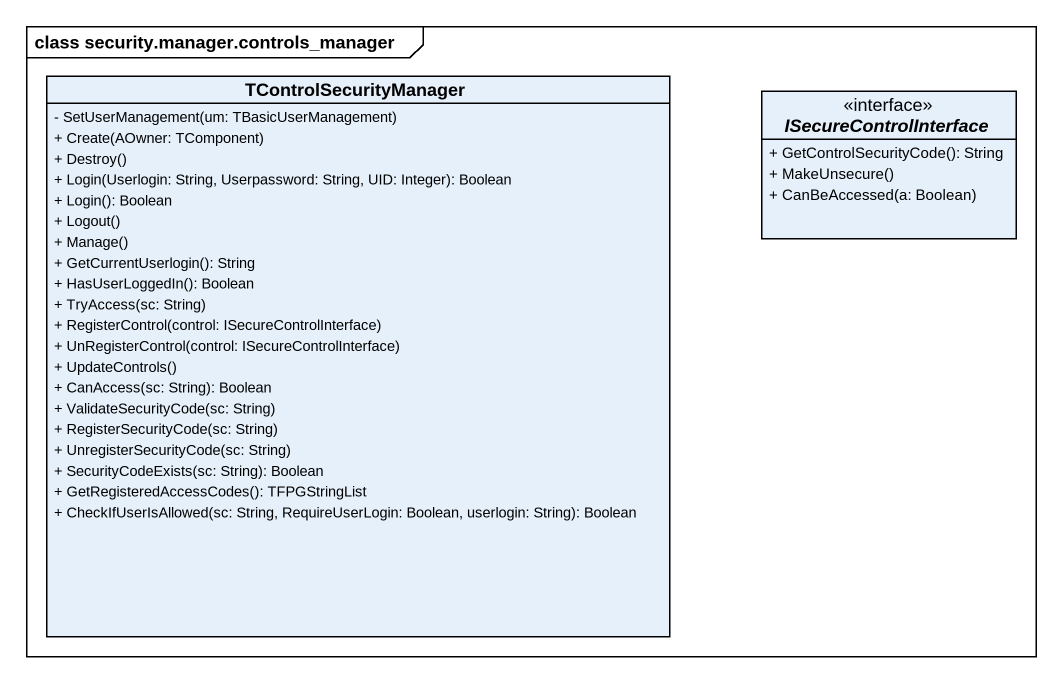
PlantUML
@startuml
mainframe class security.manager.controls_manager
hide circle
hide empty members
skinparam classAttributeIconSize 0
class TControlSecurityManager {
  - SetUserManagement(um: TBasicUserManagement)
  + Create(AOwner: TComponent)
  + Destroy()
  + Login(Userlogin: String, Userpassword: String, UID: Integer): Boolean
  + Login(): Boolean
  + Logout()
  + Manage()
  + GetCurrentUserlogin(): String
  + HasUserLoggedIn(): Boolean
  + TryAccess(sc: String)
  + RegisterControl(control: ISecureControlInterface)
  + UnRegisterControl(control: ISecureControlInterface)
  + UpdateControls()
  + CanAccess(sc: String): Boolean
  + ValidateSecurityCode(sc: String)
  + RegisterSecurityCode(sc: String)
  + UnregisterSecurityCode(sc: String)
  + SecurityCodeExists(sc: String): Boolean
  + GetRegisteredAccessCodes(): TFPGStringList
  + CheckIfUserIsAllowed(sc: String, RequireUserLogin: Boolean, userlogin: String): Boolean
}
interface ISecureControlInterface {
  + GetControlSecurityCode(): String
  + MakeUnsecure()
  + CanBeAccessed(a: Boolean)
}
@enduml
